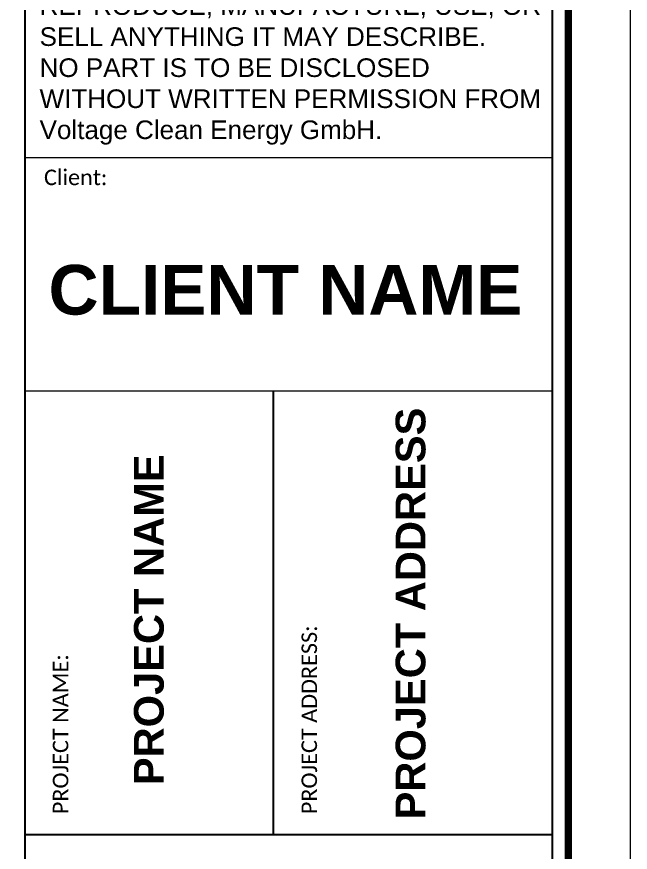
# Model space of a CAD drawing. Header units: millimetres. Extents: x 11482 to 13134, y 681 to 1782.
# Drawn here: x 12907 to 13134, y 1168.4 to 1477.4 of the extents above; entities that cross this region are included whole.
import ezdxf
from ezdxf.enums import TextEntityAlignment as Align

# ---------------------------------------------------------------- set-up
doc = ezdxf.new("R2010")
doc.units = ezdxf.units.MM
doc.layers.get('DEFPOINTS').update_dxf_attribs({"lineweight": 0})
doc.layers.add('G-ANNO-TEXT', color=231, linetype='Continuous', lineweight=30)
doc.layers.add('TB-FRAME', color=7, linetype='Continuous')
doc.layers.add('TB-TEXT', color=7, linetype='Continuous')
doc.styles.add('Arial', font='arial.ttf', dxfattribs={"height": 1.05})
doc.styles.add('Arial_3', font='arial.ttf', dxfattribs={"height": 1.225})
doc.styles.add('CALIBRI', font='calibri.ttf', dxfattribs={"height": 0.125})

# ---------------------------------------------------------------- blocks, each defined once
blk = doc.blocks.new('Frame1')
at = {"color": 0}
for p, q in [((6497.42, 3035.25), (6497.42, 2012.37)), ((6687.65, 3035.25), (6687.65, 2012.37)), ((6687.65, 2471.39), (6497.42, 2471.39))]:
    blk.add_line(p, q, dxfattribs=at)
blk.add_lwpolyline([(6587.1, 2471.39), (6587.1, 2631.48)])
at = {"layer": 'DEFPOINTS', "color": 4, "linetype": 'Continuous', "flags": 128}
blk.add_lwpolyline([(5105.71, 1990.01), (5105.71, 3063.38), (6715.78, 3063.38), (6715.78, 1990.01)], close=True, dxfattribs=at)
at = {"layer": 'TB-FRAME', "linetype": 'Continuous', "lineweight": 0}
for p, q in [((6497.42, 2715.65), (6687.81, 2715.65)), ((6497.42, 2631.48), (6687.81, 2631.48))]:
    blk.add_line(p, q, dxfattribs=at)
at = {"layer": 'TB-FRAME', "const_width": 2.68}
blk.add_lwpolyline([(5172.8, 3041.02), (6693.41, 3041.02), (6693.41, 2012.37), (5172.8, 2012.37)], close=True, dxfattribs=at)
at = {"insert": (6591.45, 2667.8), "char_height": 17.9046, "width": 201.5743, "attachment_point": 5, "style": 'Arial'}
blk.add_mtext('{\\fArial|b1|i0|c134|p34;CLIENT NAME}', dxfattribs=at)
at = {"char_height": 10.7428, "attachment_point": 5, "rotation": 90, "style": 'Arial'}
for s, width, heights, insert in [('{\\fArial|b1|i0|c134|p34;PROJECT ADDRESS}', 228.6123, [100.16], (6636.62, 2551.22)), ('{\\fArial|b1|i0|c134|p34;PROJECT NAME}', 200, [-11.11], (6542.26, 2548.96))]:
    blk.add_mtext_dynamic_manual_height_columns(s, width=width, gutter_width=5.25, heights=heights, dxfattribs=dict(at, insert=insert))
at = {"style": 'CALIBRI'}
for tag, height, p in [('DESIGNER', 5.59, (6559.3, 2111.57)), ('REVIEWER', 5.59, (6559.3, 2078.02)), ('PAGE', 11.63, (6561.3, 2041.75))]:
    blk.add_attdef(tag, text='', height=height, dxfattribs=at).set_placement(p, align=Align.TOP_LEFT)
at = {"layer": 'G-ANNO-TEXT', "color": 0, "insert": (6502.79, 2852.07), "char_height": 6.71422, "width": 180.2761, "attachment_point": 1, "style": 'Arial_3'}
blk.add_mtext(' \\PTHIS DOCUMENT IS THE PROPERTY OF Voltage Clean Energy GmbH AND CONTAINS CONFIDENTIAL INFORMATION. \\PITS RECEIPT OR POSSESSION DOES NOT CONVEY ANY RIGHTS TO REPRODUCE, MANUFACTURE, USE, OR SELL ANYTHING IT MAY DESCRIBE. \\PNO PART IS TO BE DISCLOSED WITHOUT WRITTEN PERMISSION FROM Voltage Clean Energy GmbH.', dxfattribs=at)
at = {"layer": 'TB-TEXT', "style": 'CALIBRI'}
for s, p in [('PROJECT ADDRESS:', (6597.23, 2478.89)), ('PROJECT NAME:', (6507.55, 2478.89))]:
    blk.add_text(s, height=5.5952, rotation=90, dxfattribs=at).set_placement(p, align=Align.TOP_LEFT)
at = {"layer": 'TB-TEXT', "insert": (6504.39, 2711.23), "char_height": 5.595, "width": 630.3183, "attachment_point": 1, "style": 'CALIBRI'}
blk.add_mtext('Client:', dxfattribs=at)

msp = doc.modelspace()

# ---------------------------------------------------------------- block references
at = {"xscale": 1.026, "yscale": 1.026, "zscale": 1.026}
msp.add_blockref('Frame1', (6243.6, -1360.88), dxfattribs=at)

doc.saveas('drawing.dxf')
